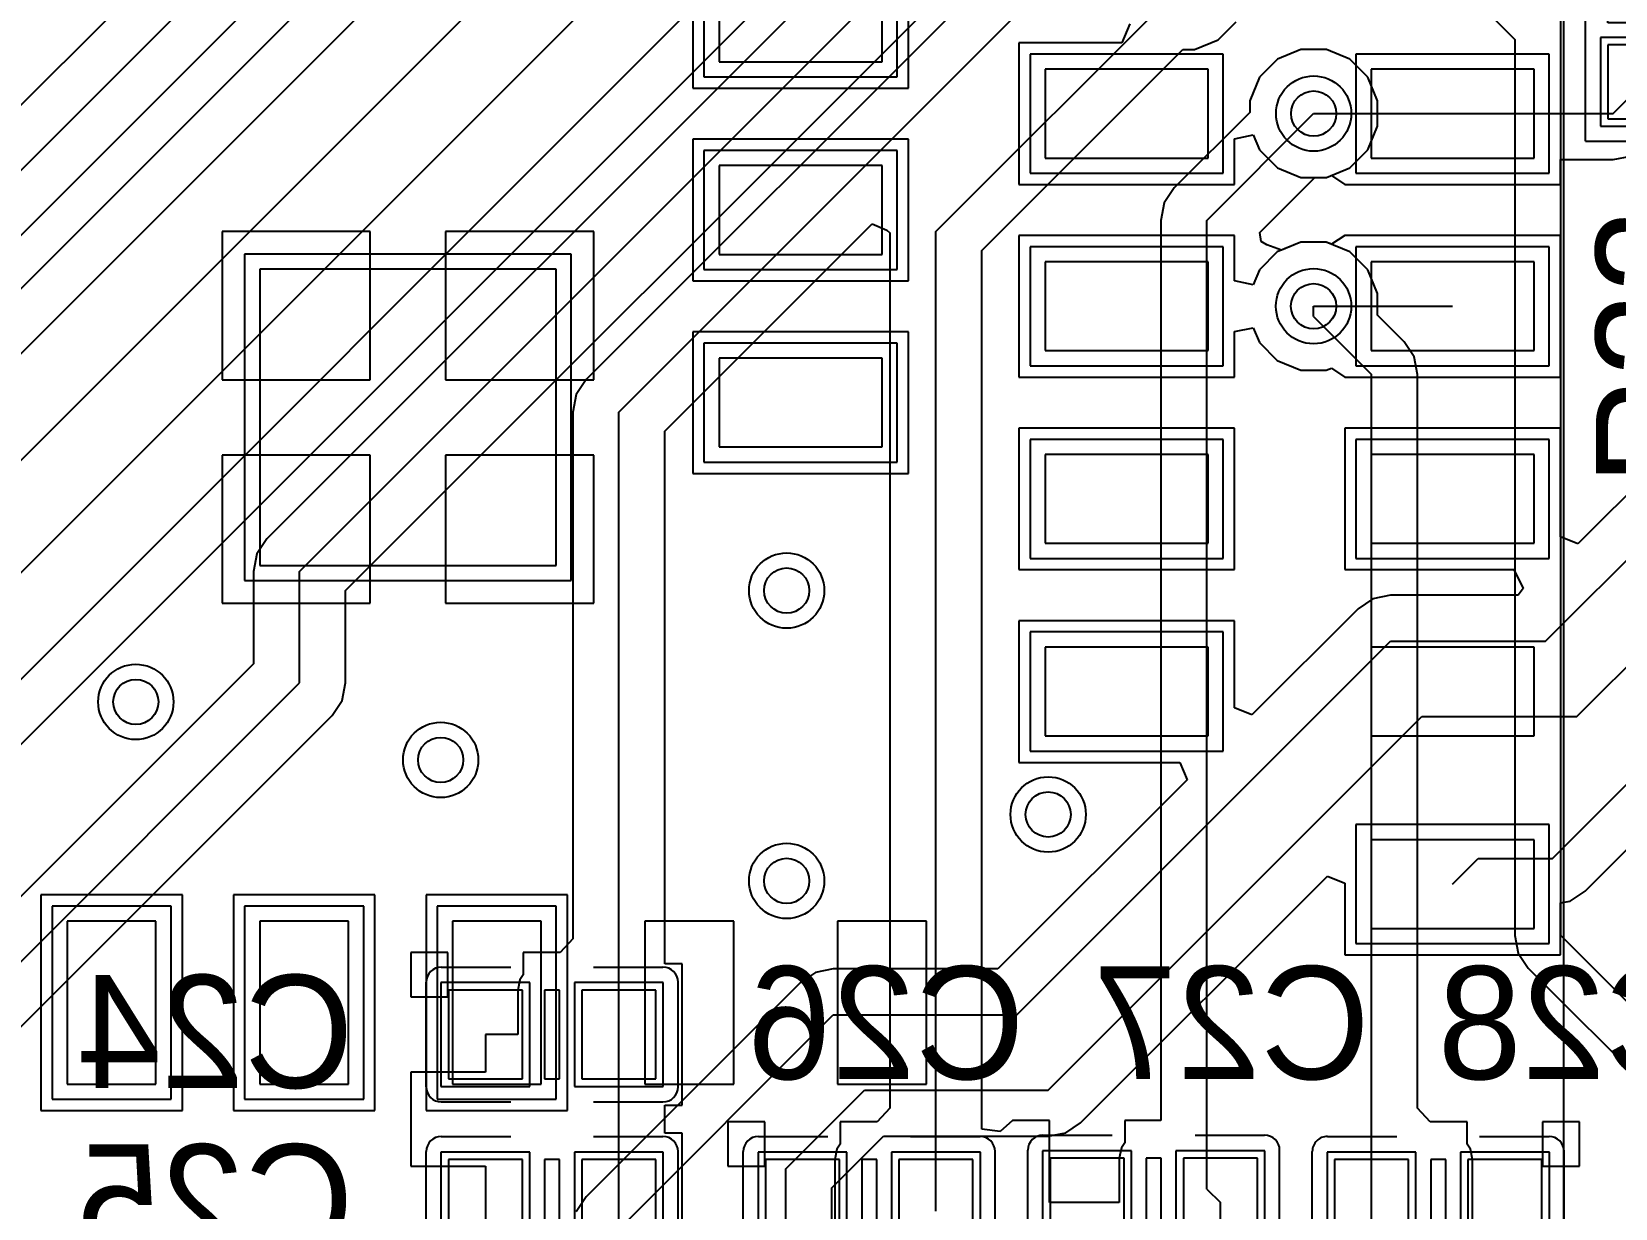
# Model space of a CAD drawing. Header units: millimetres. Extents: x 3.09 to 5.5, y 1.46 to 3.23.
# Drawn here: x 4.2094 to 4.6302, y 2.083 to 2.3956 of the extents above; entities that cross this region are included whole.
import ezdxf

# ---------------------------------------------------------------- set-up
doc = ezdxf.new("R2010")
doc.units = ezdxf.units.MM
doc.header["$MEASUREMENT"] = 0
for name, color, linetype in [('BottomLayer', 5, 'Continuous'), ('BottomOverlay', 54, 'Continuous'), ('BottomPaste', 16, 'Continuous'), ('BottomSolder', 6, 'Continuous'), ('Mechanical11', 56, 'Continuous'), ('MultiLayer', 9, 'Continuous'), ('TopLayer', 1, 'Continuous'), ('TopOverlay', 2, 'Continuous'), ('TopPaste', 8, 'Continuous'), ('TopSolder', 216, 'Continuous'), ('ViaHoleLayer', 16, 'Continuous')]:
    doc.layers.add(name, color=color, linetype=linetype)

# ---------------------------------------------------------------- blocks, each defined once
blk = doc.blocks.new('AIR722UG_A10_18')
at = {"layer": 'TopLayer'}
for p, q in [((0.54724, 0.38976), (0.54724, 0.36614)), ((0.59055, 0.36614), (0.59055, 0.38976)), ((0.54724, 0.36614), (0.59055, 0.36614)), ((0.63386, 0.36417), (0.63386, 0.34055)), ((0.67717, 0.36417), (0.63386, 0.36417)), ((0.67717, 0.34055), (0.67717, 0.36417)), ((0.72047, 0.36417), (0.72047, 0.34055)), ((0.76378, 0.36417), (0.72047, 0.36417)), ((0.76378, 0.34055), (0.76378, 0.36417)), ((0.54724, 0.33858), (0.54724, 0.31496)), ((0.59055, 0.33858), (0.54724, 0.33858)), ((0.59055, 0.31496), (0.59055, 0.33858)), ((0.63386, 0.34055), (0.67717, 0.34055)), ((0.72047, 0.34055), (0.76378, 0.34055)), ((0.54724, 0.31496), (0.59055, 0.31496)), ((0.63386, 0.31299), (0.63386, 0.28937)), ((0.67717, 0.31299), (0.63386, 0.31299)), ((0.67717, 0.28937), (0.67717, 0.31299)), ((0.72047, 0.31299), (0.72047, 0.28937)), ((0.76378, 0.31299), (0.72047, 0.31299)), ((0.76378, 0.28937), (0.76378, 0.31299)), ((0.4252, 0.31102), (0.4252, 0.23228)), ((0.50394, 0.31102), (0.4252, 0.31102)), ((0.50394, 0.23228), (0.50394, 0.31102)), ((0.54724, 0.2874), (0.54724, 0.26378)), ((0.59055, 0.2874), (0.54724, 0.2874)), ((0.59055, 0.26378), (0.59055, 0.2874)), ((0.63386, 0.28937), (0.67717, 0.28937)), ((0.72047, 0.28937), (0.76378, 0.28937)), ((0.54724, 0.26378), (0.59055, 0.26378)), ((0.63386, 0.26181), (0.63386, 0.23819)), ((0.67717, 0.26181), (0.63386, 0.26181)), ((0.67717, 0.23819), (0.67717, 0.26181)), ((0.72047, 0.26181), (0.72047, 0.23819)), ((0.76378, 0.26181), (0.72047, 0.26181)), ((0.76378, 0.23819), (0.76378, 0.26181)), ((0.63386, 0.23819), (0.67717, 0.23819)), ((0.72047, 0.23819), (0.76378, 0.23819)), ((0.4252, 0.23228), (0.50394, 0.23228)), ((0.63386, 0.21063), (0.63386, 0.18701)), ((0.67717, 0.21063), (0.63386, 0.21063)), ((0.67717, 0.18701), (0.67717, 0.21063)), ((0.63386, 0.18701), (0.67717, 0.18701)), ((0.72047, 0.15945), (0.72047, 0.13583)), ((0.76378, 0.15945), (0.72047, 0.15945)), ((0.76378, 0.13583), (0.76378, 0.15945)), ((0.39764, 0.1378), (0.37402, 0.1378)), ((0.37402, 0.1378), (0.37402, 0.09449)), ((0.39764, 0.09449), (0.39764, 0.1378)), ((0.44882, 0.1378), (0.4252, 0.1378)), ((0.4252, 0.1378), (0.4252, 0.09449)), ((0.44882, 0.09449), (0.44882, 0.1378)), ((0.5, 0.1378), (0.47638, 0.1378)), ((0.47638, 0.1378), (0.47638, 0.09449)), ((0.5, 0.09449), (0.5, 0.1378)), ((0.72047, 0.13583), (0.76378, 0.13583)), ((0.37402, 0.09449), (0.39764, 0.09449)), ((0.4252, 0.09449), (0.44882, 0.09449)), ((0.47638, 0.09449), (0.5, 0.09449))]:
    blk.add_line(p, q, dxfattribs=at)
at = {"layer": 'TopOverlay'}
for p, q in [((0.77165, 0), (0.77165, 0.85827)), ((0.72047, 0.21063), (0.72047, 0.18701)), ((0.76378, 0.21063), (0.72047, 0.21063)), ((0.76378, 0.18701), (0.76378, 0.21063)), ((0.72047, 0.18701), (0.76378, 0.18701)), ((0.55118, 0.1378), (0.52756, 0.1378)), ((0.52756, 0.1378), (0.52756, 0.09449)), ((0.55118, 0.09449), (0.55118, 0.1378)), ((0.60236, 0.1378), (0.57874, 0.1378)), ((0.57874, 0.1378), (0.57874, 0.09449)), ((0.60236, 0.09449), (0.60236, 0.1378)), ((0.52756, 0.09449), (0.55118, 0.09449)), ((0.57874, 0.09449), (0.60236, 0.09449))]:
    blk.add_line(p, q, dxfattribs=at)
at = {"layer": 'TopPaste'}
for p, q in [((0.54724, 0.38976), (0.54724, 0.36614)), ((0.59055, 0.36614), (0.59055, 0.38976)), ((0.54724, 0.36614), (0.59055, 0.36614)), ((0.63386, 0.36417), (0.63386, 0.34055)), ((0.67717, 0.36417), (0.63386, 0.36417)), ((0.67717, 0.34055), (0.67717, 0.36417)), ((0.72047, 0.36417), (0.72047, 0.34055)), ((0.76378, 0.36417), (0.72047, 0.36417)), ((0.76378, 0.34055), (0.76378, 0.36417)), ((0.54724, 0.33858), (0.54724, 0.31496)), ((0.59055, 0.33858), (0.54724, 0.33858)), ((0.59055, 0.31496), (0.59055, 0.33858)), ((0.63386, 0.34055), (0.67717, 0.34055)), ((0.72047, 0.34055), (0.76378, 0.34055)), ((0.54724, 0.31496), (0.59055, 0.31496)), ((0.63386, 0.31299), (0.63386, 0.28937)), ((0.67717, 0.31299), (0.63386, 0.31299)), ((0.67717, 0.28937), (0.67717, 0.31299)), ((0.72047, 0.31299), (0.72047, 0.28937)), ((0.76378, 0.31299), (0.72047, 0.31299)), ((0.76378, 0.28937), (0.76378, 0.31299)), ((0.4252, 0.31102), (0.4252, 0.23228)), ((0.50394, 0.31102), (0.4252, 0.31102)), ((0.50394, 0.23228), (0.50394, 0.31102)), ((0.54724, 0.2874), (0.54724, 0.26378)), ((0.59055, 0.2874), (0.54724, 0.2874)), ((0.59055, 0.26378), (0.59055, 0.2874)), ((0.63386, 0.28937), (0.67717, 0.28937)), ((0.72047, 0.28937), (0.76378, 0.28937)), ((0.54724, 0.26378), (0.59055, 0.26378)), ((0.63386, 0.26181), (0.63386, 0.23819)), ((0.67717, 0.26181), (0.63386, 0.26181)), ((0.67717, 0.23819), (0.67717, 0.26181)), ((0.72047, 0.26181), (0.72047, 0.23819)), ((0.76378, 0.26181), (0.72047, 0.26181)), ((0.76378, 0.23819), (0.76378, 0.26181)), ((0.63386, 0.23819), (0.67717, 0.23819)), ((0.72047, 0.23819), (0.76378, 0.23819)), ((0.4252, 0.23228), (0.50394, 0.23228)), ((0.63386, 0.21063), (0.63386, 0.18701)), ((0.67717, 0.21063), (0.63386, 0.21063)), ((0.67717, 0.18701), (0.67717, 0.21063)), ((0.63386, 0.18701), (0.67717, 0.18701)), ((0.72047, 0.15945), (0.72047, 0.13583)), ((0.76378, 0.15945), (0.72047, 0.15945)), ((0.76378, 0.13583), (0.76378, 0.15945)), ((0.39764, 0.1378), (0.37402, 0.1378)), ((0.37402, 0.1378), (0.37402, 0.09449)), ((0.39764, 0.09449), (0.39764, 0.1378)), ((0.44882, 0.1378), (0.4252, 0.1378)), ((0.4252, 0.1378), (0.4252, 0.09449)), ((0.44882, 0.09449), (0.44882, 0.1378)), ((0.5, 0.1378), (0.47638, 0.1378)), ((0.47638, 0.1378), (0.47638, 0.09449)), ((0.5, 0.09449), (0.5, 0.1378)), ((0.72047, 0.13583), (0.76378, 0.13583)), ((0.37402, 0.09449), (0.39764, 0.09449)), ((0.4252, 0.09449), (0.44882, 0.09449)), ((0.47638, 0.09449), (0.5, 0.09449))]:
    blk.add_line(p, q, dxfattribs=at)
at = {"layer": 'TopSolder'}
for p, q in [((0.54324, 0.39376), (0.54324, 0.36214)), ((0.59455, 0.36214), (0.59455, 0.39376)), ((0.62986, 0.36817), (0.62986, 0.33655)), ((0.68117, 0.36817), (0.62986, 0.36817)), ((0.68117, 0.33655), (0.68117, 0.36817)), ((0.71647, 0.36817), (0.71647, 0.33655)), ((0.76778, 0.36817), (0.71647, 0.36817)), ((0.76778, 0.33655), (0.76778, 0.36817)), ((0.54324, 0.36214), (0.59455, 0.36214)), ((0.54324, 0.34258), (0.54324, 0.31096)), ((0.59455, 0.34258), (0.54324, 0.34258)), ((0.59455, 0.31096), (0.59455, 0.34258)), ((0.62986, 0.33655), (0.68117, 0.33655)), ((0.71647, 0.33655), (0.76778, 0.33655)), ((0.62986, 0.31699), (0.62986, 0.28537)), ((0.68117, 0.31699), (0.62986, 0.31699)), ((0.68117, 0.28537), (0.68117, 0.31699)), ((0.71647, 0.31699), (0.71647, 0.28537)), ((0.76778, 0.31699), (0.71647, 0.31699)), ((0.76778, 0.28537), (0.76778, 0.31699)), ((0.4212, 0.31502), (0.4212, 0.22828)), ((0.50794, 0.31502), (0.4212, 0.31502)), ((0.50794, 0.22828), (0.50794, 0.31502)), ((0.54324, 0.31096), (0.59455, 0.31096)), ((0.54324, 0.2914), (0.54324, 0.25978)), ((0.59455, 0.2914), (0.54324, 0.2914)), ((0.59455, 0.25978), (0.59455, 0.2914)), ((0.62986, 0.28537), (0.68117, 0.28537)), ((0.71647, 0.28537), (0.76778, 0.28537)), ((0.62986, 0.26581), (0.62986, 0.23419)), ((0.68117, 0.26581), (0.62986, 0.26581)), ((0.68117, 0.23419), (0.68117, 0.26581)), ((0.71647, 0.26581), (0.71647, 0.23419)), ((0.76778, 0.26581), (0.71647, 0.26581)), ((0.76778, 0.23419), (0.76778, 0.26581)), ((0.54324, 0.25978), (0.59455, 0.25978)), ((0.62986, 0.23419), (0.68117, 0.23419)), ((0.71647, 0.23419), (0.76778, 0.23419)), ((0.4212, 0.22828), (0.50794, 0.22828)), ((0.62986, 0.21463), (0.62986, 0.18301)), ((0.68117, 0.21463), (0.62986, 0.21463)), ((0.68117, 0.18301), (0.68117, 0.21463)), ((0.62986, 0.18301), (0.68117, 0.18301)), ((0.71647, 0.16345), (0.71647, 0.13183)), ((0.76778, 0.16345), (0.71647, 0.16345)), ((0.76778, 0.13183), (0.76778, 0.16345)), ((0.40164, 0.1418), (0.37002, 0.1418)), ((0.37002, 0.1418), (0.37002, 0.09049)), ((0.40164, 0.09049), (0.40164, 0.1418)), ((0.45282, 0.1418), (0.4212, 0.1418)), ((0.4212, 0.1418), (0.4212, 0.09049)), ((0.45282, 0.09049), (0.45282, 0.1418)), ((0.504, 0.1418), (0.47238, 0.1418)), ((0.47238, 0.1418), (0.47238, 0.09049)), ((0.504, 0.09049), (0.504, 0.1418)), ((0.71647, 0.13183), (0.76778, 0.13183)), ((0.37002, 0.09049), (0.40164, 0.09049)), ((0.4212, 0.09049), (0.45282, 0.09049)), ((0.47238, 0.09049), (0.504, 0.09049))]:
    blk.add_line(p, q, dxfattribs=at)
blk = doc.blocks.new('R0402_24')
at = {"layer": 'Mechanical11'}
for p, q in [((-0.03346, 0.01772), (-0.03346, -0.01772)), ((-0.03346, 0.01772), (0.03346, 0.01772)), ((0.03346, 0.01772), (0.03346, -0.01772)), ((-0.03346, -0.01772), (0.03346, -0.01772))]:
    blk.add_line(p, q, dxfattribs=at)
at = {"layer": 'TopLayer'}
for p, q in [((-0.00787, 0.01181), (-0.02756, 0.01181)), ((-0.02756, 0.01181), (-0.02756, -0.01181)), ((-0.00787, -0.01181), (-0.00787, 0.01181)), ((-0.002, -0.01181), (-0.002, 0.01181)), ((-0.002, 0.01181), (0.002, 0.01181)), ((0.002, 0.01181), (0.002, -0.01181)), ((0.02756, 0.01181), (0.00787, 0.01181)), ((0.00787, 0.01181), (0.00787, -0.01181)), ((0.02756, -0.01181), (0.02756, 0.01181)), ((-0.02756, -0.01181), (-0.00787, -0.01181)), ((0.002, -0.01181), (-0.002, -0.01181)), ((0.00787, -0.01181), (0.02756, -0.01181))]:
    blk.add_line(p, q, dxfattribs=at)
at = {"layer": 'TopOverlay'}
for p, q in [((-0.03346, 0.01772), (-0.03346, -0.01772)), ((-0.03346, 0.01772), (0.03346, 0.01772)), ((0.03346, 0.01772), (0.03346, -0.01772)), ((-0.03346, -0.01772), (0.03346, -0.01772))]:
    blk.add_line(p, q, dxfattribs=at)
at = {"layer": 'TopPaste'}
for p, q in [((-0.00787, 0.01181), (-0.02756, 0.01181)), ((-0.02756, 0.01181), (-0.02756, -0.01181)), ((-0.00787, -0.01181), (-0.00787, 0.01181)), ((0.02756, 0.01181), (0.00787, 0.01181)), ((0.00787, 0.01181), (0.00787, -0.01181)), ((0.02756, -0.01181), (0.02756, 0.01181)), ((-0.02756, -0.01181), (-0.00787, -0.01181)), ((0.00787, -0.01181), (0.02756, -0.01181))]:
    blk.add_line(p, q, dxfattribs=at)
at = {"layer": 'TopSolder'}
for p, q in [((-0.00591, 0.01378), (-0.02953, 0.01378)), ((-0.02953, 0.01378), (-0.02953, -0.01378)), ((-0.00591, -0.01378), (-0.00591, 0.01378)), ((0.02953, 0.01378), (0.00591, 0.01378)), ((0.00591, 0.01378), (0.00591, -0.01378)), ((0.02953, -0.01378), (0.02953, 0.01378)), ((-0.02953, -0.01378), (-0.00591, -0.01378)), ((0.00591, -0.01378), (0.02953, -0.01378))]:
    blk.add_line(p, q, dxfattribs=at)
blk = doc.blocks.new('C0402_B_65')
at = {"layer": 'BottomLayer'}
for p, q in [((-0.00787, 0.01181), (-0.02756, 0.01181)), ((-0.02756, 0.01181), (-0.02756, -0.01181)), ((-0.00787, -0.01181), (-0.00787, 0.01181)), ((-0.002, 0.01181), (-0.002, -0.01181)), ((0.002, 0.01181), (-0.002, 0.01181)), ((0.002, -0.01181), (0.002, 0.01181)), ((0.02756, 0.01181), (0.00787, 0.01181)), ((0.00787, 0.01181), (0.00787, -0.01181)), ((0.02756, -0.01181), (0.02756, 0.01181)), ((-0.02756, -0.01181), (-0.00787, -0.01181)), ((-0.002, -0.01181), (0.002, -0.01181)), ((0.00787, -0.01181), (0.02756, -0.01181))]:
    blk.add_line(p, q, dxfattribs=at)
at = {"layer": 'BottomOverlay'}
for p, q in [((-0.011, 0.01791), (-0.02946, 0.01791)), ((0.02946, 0.01791), (0.011, 0.01791)), ((-0.03346, 0.01391), (-0.03346, -0.01391)), ((0.03346, 0.01391), (0.03346, -0.01391)), ((-0.011, -0.01791), (-0.02946, -0.01791)), ((0.02946, -0.01791), (0.011, -0.01791))]:
    blk.add_line(p, q, dxfattribs=at)
for centre, start, end in [((-0.02946, 0.01391), 90, 180), ((0.02946, 0.01391), 0, 90), ((-0.02946, -0.01391), 180, 270), ((0.02946, -0.01391), 270, 0)]:
    blk.add_arc(centre, 0.004, start, end, dxfattribs=at)
at = {"layer": 'BottomPaste'}
for p, q in [((-0.00787, 0.01181), (-0.02756, 0.01181)), ((-0.02756, 0.01181), (-0.02756, -0.01181)), ((-0.00787, -0.01181), (-0.00787, 0.01181)), ((0.02756, 0.01181), (0.00787, 0.01181)), ((0.00787, 0.01181), (0.00787, -0.01181)), ((0.02756, -0.01181), (0.02756, 0.01181)), ((-0.02756, -0.01181), (-0.00787, -0.01181)), ((0.00787, -0.01181), (0.02756, -0.01181))]:
    blk.add_line(p, q, dxfattribs=at)
at = {"layer": 'BottomSolder'}
for p, q in [((-0.00591, 0.01378), (-0.02953, 0.01378)), ((-0.02953, 0.01378), (-0.02953, -0.01378)), ((-0.00591, -0.01378), (-0.00591, 0.01378)), ((0.02953, 0.01378), (0.00591, 0.01378)), ((0.00591, 0.01378), (0.00591, -0.01378)), ((0.02953, -0.01378), (0.02953, 0.01378)), ((-0.02953, -0.01378), (-0.00591, -0.01378)), ((0.00591, -0.01378), (0.02953, -0.01378))]:
    blk.add_line(p, q, dxfattribs=at)
blk = doc.blocks.new('C0402_B_66')
at = {"layer": 'BottomLayer'}
for p, q in [((-0.00787, 0.01181), (-0.02756, 0.01181)), ((-0.02756, 0.01181), (-0.02756, -0.01181)), ((-0.00787, -0.01181), (-0.00787, 0.01181)), ((-0.002, 0.01181), (-0.002, -0.01181)), ((0.002, 0.01181), (-0.002, 0.01181)), ((0.002, -0.01181), (0.002, 0.01181)), ((0.02756, 0.01181), (0.00787, 0.01181)), ((0.00787, 0.01181), (0.00787, -0.01181)), ((0.02756, -0.01181), (0.02756, 0.01181)), ((-0.02756, -0.01181), (-0.00787, -0.01181)), ((-0.002, -0.01181), (0.002, -0.01181)), ((0.00787, -0.01181), (0.02756, -0.01181))]:
    blk.add_line(p, q, dxfattribs=at)
at = {"layer": 'BottomOverlay'}
for p, q in [((-0.02946, 0.01791), (-0.011, 0.01791)), ((0.011, 0.01791), (0.02946, 0.01791)), ((-0.03346, -0.01391), (-0.03346, 0.01391)), ((0.03346, -0.01391), (0.03346, 0.01391)), ((-0.02946, -0.01791), (-0.011, -0.01791)), ((0.011, -0.01791), (0.02946, -0.01791))]:
    blk.add_line(p, q, dxfattribs=at)
for centre, start, end in [((-0.02946, 0.01391), 90, 180), ((0.02946, 0.01391), 0, 90), ((-0.02946, -0.01391), 180, 270), ((0.02946, -0.01391), 270, 0)]:
    blk.add_arc(centre, 0.004, start, end, dxfattribs=at)
at = {"layer": 'BottomPaste'}
for p, q in [((-0.00787, 0.01181), (-0.02756, 0.01181)), ((-0.02756, 0.01181), (-0.02756, -0.01181)), ((-0.00787, -0.01181), (-0.00787, 0.01181)), ((0.02756, 0.01181), (0.00787, 0.01181)), ((0.00787, 0.01181), (0.00787, -0.01181)), ((0.02756, -0.01181), (0.02756, 0.01181)), ((-0.02756, -0.01181), (-0.00787, -0.01181)), ((0.00787, -0.01181), (0.02756, -0.01181))]:
    blk.add_line(p, q, dxfattribs=at)
at = {"layer": 'BottomSolder'}
for p, q in [((-0.00591, 0.01378), (-0.02953, 0.01378)), ((-0.02953, 0.01378), (-0.02953, -0.01378)), ((-0.00591, -0.01378), (-0.00591, 0.01378)), ((0.02953, 0.01378), (0.00591, 0.01378)), ((0.00591, 0.01378), (0.00591, -0.01378)), ((0.02953, -0.01378), (0.02953, 0.01378)), ((-0.02953, -0.01378), (-0.00591, -0.01378)), ((0.00591, -0.01378), (0.02953, -0.01378))]:
    blk.add_line(p, q, dxfattribs=at)
blk = doc.blocks.new('C0402_B_67')
at = {"layer": 'BottomLayer'}
for p, q in [((-0.00787, 0.01181), (-0.02756, 0.01181)), ((-0.02756, 0.01181), (-0.02756, -0.01181)), ((-0.00787, -0.01181), (-0.00787, 0.01181)), ((-0.002, 0.01181), (-0.002, -0.01181)), ((0.002, 0.01181), (-0.002, 0.01181)), ((0.002, -0.01181), (0.002, 0.01181)), ((0.02756, 0.01181), (0.00787, 0.01181)), ((0.00787, 0.01181), (0.00787, -0.01181)), ((0.02756, -0.01181), (0.02756, 0.01181)), ((-0.02756, -0.01181), (-0.00787, -0.01181)), ((-0.002, -0.01181), (0.002, -0.01181)), ((0.00787, -0.01181), (0.02756, -0.01181))]:
    blk.add_line(p, q, dxfattribs=at)
at = {"layer": 'BottomOverlay'}
for p, q in [((-0.02946, 0.01791), (-0.011, 0.01791)), ((0.011, 0.01791), (0.02946, 0.01791)), ((-0.03346, -0.01391), (-0.03346, 0.01391)), ((0.03346, -0.01391), (0.03346, 0.01391)), ((-0.02946, -0.01791), (-0.011, -0.01791)), ((0.011, -0.01791), (0.02946, -0.01791))]:
    blk.add_line(p, q, dxfattribs=at)
for centre, start, end in [((-0.02946, 0.01391), 90, 180), ((0.02946, 0.01391), 0, 90), ((-0.02946, -0.01391), 180, 270), ((0.02946, -0.01391), 270, 0)]:
    blk.add_arc(centre, 0.004, start, end, dxfattribs=at)
at = {"layer": 'BottomPaste'}
for p, q in [((-0.00787, 0.01181), (-0.02756, 0.01181)), ((-0.02756, 0.01181), (-0.02756, -0.01181)), ((-0.00787, -0.01181), (-0.00787, 0.01181)), ((0.02756, 0.01181), (0.00787, 0.01181)), ((0.00787, 0.01181), (0.00787, -0.01181)), ((0.02756, -0.01181), (0.02756, 0.01181)), ((-0.02756, -0.01181), (-0.00787, -0.01181)), ((0.00787, -0.01181), (0.02756, -0.01181))]:
    blk.add_line(p, q, dxfattribs=at)
at = {"layer": 'BottomSolder'}
for p, q in [((-0.00591, 0.01378), (-0.02953, 0.01378)), ((-0.02953, 0.01378), (-0.02953, -0.01378)), ((-0.00591, -0.01378), (-0.00591, 0.01378)), ((0.02953, 0.01378), (0.00591, 0.01378)), ((0.00591, 0.01378), (0.00591, -0.01378)), ((0.02953, -0.01378), (0.02953, 0.01378)), ((-0.02953, -0.01378), (-0.00591, -0.01378)), ((0.00591, -0.01378), (0.02953, -0.01378))]:
    blk.add_line(p, q, dxfattribs=at)
blk = doc.blocks.new('C0402_B_68')
at = {"layer": 'BottomLayer'}
for p, q in [((-0.00787, 0.01181), (-0.02756, 0.01181)), ((-0.02756, 0.01181), (-0.02756, -0.01181)), ((-0.00787, -0.01181), (-0.00787, 0.01181)), ((-0.002, 0.01181), (-0.002, -0.01181)), ((0.002, 0.01181), (-0.002, 0.01181)), ((0.002, -0.01181), (0.002, 0.01181)), ((0.02756, 0.01181), (0.00787, 0.01181)), ((0.00787, 0.01181), (0.00787, -0.01181)), ((0.02756, -0.01181), (0.02756, 0.01181)), ((-0.02756, -0.01181), (-0.00787, -0.01181)), ((-0.002, -0.01181), (0.002, -0.01181)), ((0.00787, -0.01181), (0.02756, -0.01181))]:
    blk.add_line(p, q, dxfattribs=at)
at = {"layer": 'BottomOverlay'}
for p, q in [((-0.02946, 0.01791), (-0.011, 0.01791)), ((0.011, 0.01791), (0.02946, 0.01791)), ((-0.03346, -0.01391), (-0.03346, 0.01391)), ((0.03346, -0.01391), (0.03346, 0.01391)), ((-0.02946, -0.01791), (-0.011, -0.01791)), ((0.011, -0.01791), (0.02946, -0.01791))]:
    blk.add_line(p, q, dxfattribs=at)
for centre, start, end in [((-0.02946, 0.01391), 90, 180), ((0.02946, 0.01391), 0, 90), ((-0.02946, -0.01391), 180, 270), ((0.02946, -0.01391), 270, 0)]:
    blk.add_arc(centre, 0.004, start, end, dxfattribs=at)
at = {"layer": 'BottomPaste'}
for p, q in [((-0.00787, 0.01181), (-0.02756, 0.01181)), ((-0.02756, 0.01181), (-0.02756, -0.01181)), ((-0.00787, -0.01181), (-0.00787, 0.01181)), ((0.02756, 0.01181), (0.00787, 0.01181)), ((0.00787, 0.01181), (0.00787, -0.01181)), ((0.02756, -0.01181), (0.02756, 0.01181)), ((-0.02756, -0.01181), (-0.00787, -0.01181)), ((0.00787, -0.01181), (0.02756, -0.01181))]:
    blk.add_line(p, q, dxfattribs=at)
at = {"layer": 'BottomSolder'}
for p, q in [((-0.00591, 0.01378), (-0.02953, 0.01378)), ((-0.02953, 0.01378), (-0.02953, -0.01378)), ((-0.00591, -0.01378), (-0.00591, 0.01378)), ((0.02953, 0.01378), (0.00591, 0.01378)), ((0.00591, 0.01378), (0.00591, -0.01378)), ((0.02953, -0.01378), (0.02953, 0.01378)), ((-0.02953, -0.01378), (-0.00591, -0.01378)), ((0.00591, -0.01378), (0.02953, -0.01378))]:
    blk.add_line(p, q, dxfattribs=at)
blk = doc.blocks.new('C0402_B_69')
at = {"layer": 'BottomLayer'}
for p, q in [((-0.00787, 0.01181), (-0.02756, 0.01181)), ((-0.02756, 0.01181), (-0.02756, -0.01181)), ((-0.00787, -0.01181), (-0.00787, 0.01181)), ((-0.002, 0.01181), (-0.002, -0.01181)), ((0.002, 0.01181), (-0.002, 0.01181)), ((0.002, -0.01181), (0.002, 0.01181)), ((0.02756, 0.01181), (0.00787, 0.01181)), ((0.00787, 0.01181), (0.00787, -0.01181)), ((0.02756, -0.01181), (0.02756, 0.01181)), ((-0.02756, -0.01181), (-0.00787, -0.01181)), ((-0.002, -0.01181), (0.002, -0.01181)), ((0.00787, -0.01181), (0.02756, -0.01181))]:
    blk.add_line(p, q, dxfattribs=at)
at = {"layer": 'BottomOverlay'}
for p, q in [((-0.02946, 0.01791), (-0.011, 0.01791)), ((0.011, 0.01791), (0.02946, 0.01791)), ((-0.03346, -0.01391), (-0.03346, 0.01391)), ((0.03346, -0.01391), (0.03346, 0.01391)), ((-0.02946, -0.01791), (-0.011, -0.01791)), ((0.011, -0.01791), (0.02946, -0.01791))]:
    blk.add_line(p, q, dxfattribs=at)
for centre, start, end in [((-0.02946, 0.01391), 90, 180), ((0.02946, 0.01391), 0, 90), ((-0.02946, -0.01391), 180, 270), ((0.02946, -0.01391), 270, 0)]:
    blk.add_arc(centre, 0.004, start, end, dxfattribs=at)
at = {"layer": 'BottomPaste'}
for p, q in [((-0.00787, 0.01181), (-0.02756, 0.01181)), ((-0.02756, 0.01181), (-0.02756, -0.01181)), ((-0.00787, -0.01181), (-0.00787, 0.01181)), ((0.02756, 0.01181), (0.00787, 0.01181)), ((0.00787, 0.01181), (0.00787, -0.01181)), ((0.02756, -0.01181), (0.02756, 0.01181)), ((-0.02756, -0.01181), (-0.00787, -0.01181)), ((0.00787, -0.01181), (0.02756, -0.01181))]:
    blk.add_line(p, q, dxfattribs=at)
at = {"layer": 'BottomSolder'}
for p, q in [((-0.00591, 0.01378), (-0.02953, 0.01378)), ((-0.02953, 0.01378), (-0.02953, -0.01378)), ((-0.00591, -0.01378), (-0.00591, 0.01378)), ((0.02953, 0.01378), (0.00591, 0.01378)), ((0.00591, 0.01378), (0.00591, -0.01378)), ((0.02953, -0.01378), (0.02953, 0.01378)), ((-0.02953, -0.01378), (-0.00591, -0.01378)), ((0.00591, -0.01378), (0.02953, -0.01378))]:
    blk.add_line(p, q, dxfattribs=at)

msp = doc.modelspace()

# ---------------------------------------------------------------- linework, layer by layer
at = {"layer": 'BottomLayer'}
for p, q in [((4.58328, 2.75287), (4.12162, 2.29121)), ((4.11271, 2.265), (4.59194, 2.74422)), ((4.13597, 2.18132), (4.50754, 2.55289)), ((4.19, 2.20706), (4.51467, 2.53173)), ((4.13956, 2.21478), (4.45, 2.52522)), ((4.20224, 2.20199), (4.51974, 2.5195)), ((4.12136, 2.25635), (4.34877, 2.48376)), ((4.35623, 2.47704), (4.12621, 2.24702)), ((4.13128, 2.23478), (4.36923, 2.47273)), ((4.48262, 2.47156), (4.27192, 2.26085)), ((4.28057, 2.2522), (4.49127, 2.46291)), ((4.2928, 2.24713), (4.49513, 2.44946)), ((4.49657, 2.44302), (4.35675, 2.3032)), ((4.3654, 2.29455), (4.50522, 2.43437)), ((4.572, 2.42501), (4.60345, 2.39356)), ((4.44965, 2.34253), (4.515, 2.40787)), ((4.61568, 2.15547), (4.61568, 2.39863)), ((4.52463, 2.39346), (4.52941, 2.39824)), ((4.46189, 2.33746), (4.5153, 2.39087)), ((4.5153, 2.39087), (4.51838, 2.39087)), ((4.51838, 2.39087), (4.52463, 2.39346)), ((4.54664, 2.39086), (4.54039, 2.38827)), ((4.5534, 2.39086), (4.54664, 2.39086)), ((4.55965, 2.38827), (4.5534, 2.39086)), ((4.60345, 2.39356), (4.60345, 2.15547)), ((4.54039, 2.38827), (4.53561, 2.38349)), ((4.56443, 2.38349), (4.55965, 2.38827)), ((4.53561, 2.38349), (4.53302, 2.37724)), ((4.56702, 2.37724), (4.56443, 2.38349)), ((4.53302, 2.37416), (4.513, 2.35414)), ((4.52165, 2.34549), (4.55002, 2.37386)), ((4.53302, 2.37724), (4.53302, 2.37416)), ((4.56702, 2.37048), (4.56702, 2.37724)), ((4.56443, 2.36423), (4.56702, 2.37048)), ((4.55965, 2.35945), (4.56443, 2.36423)), ((4.53576, 2.34229), (4.55032, 2.35686)), ((4.55032, 2.35686), (4.5534, 2.35686)), ((4.5534, 2.35686), (4.55965, 2.35945)), ((4.513, 2.35414), (4.51034, 2.35017)), ((4.51034, 2.35017), (4.50941, 2.34549)), ((4.37763, 2.28948), (4.43273, 2.34458)), ((4.43273, 2.34458), (4.43666, 2.34286)), ((4.50941, 2.34549), (4.50941, 2.10634)), ((4.52165, 2.08812), (4.52165, 2.34549)), ((4.43666, 2.34286), (4.43742, 2.34219)), ((4.43742, 2.34219), (4.43742, 2.10962)), ((4.44965, 2.08419), (4.44965, 2.34253)), ((4.53611, 2.3399), (4.53576, 2.34229)), ((4.53755, 2.33895), (4.53611, 2.3399)), ((4.54662, 2.33968), (4.54151, 2.33756)), ((4.55338, 2.33968), (4.54662, 2.33968)), ((4.55963, 2.33709), (4.55338, 2.33968)), ((4.46189, 2.104), (4.46189, 2.33746)), ((4.54151, 2.33756), (4.53755, 2.33895)), ((4.56441, 2.33231), (4.55963, 2.33709)), ((4.567, 2.32606), (4.56441, 2.33231)), ((4.55, 2.31997), (4.55, 2.32268)), ((4.567, 2.32027), (4.567, 2.32606)), ((4.55, 2.31997), (4.5654, 2.30457)), ((4.57405, 2.31322), (4.567, 2.32027)), ((4.5767, 2.30925), (4.57405, 2.31322)), ((4.57763, 2.30457), (4.5767, 2.30925)), ((4.35675, 2.3032), (4.3541, 2.29923)), ((4.5654, 2.08419), (4.5654, 2.30457)), ((4.57763, 2.10962), (4.57763, 2.30457)), ((4.3541, 2.29923), (4.35316, 2.29455)), ((4.35316, 2.29455), (4.35316, 2.15462)), ((4.3654, 2.12919), (4.3654, 2.29455)), ((4.37763, 2.148), (4.37763, 2.28948)), ((4.27192, 2.26085), (4.26926, 2.25688)), ((4.26926, 2.25688), (4.26833, 2.2522)), ((4.26833, 2.2522), (4.26833, 2.22769)), ((4.28057, 2.22262), (4.28057, 2.2522)), ((4.2928, 2.22262), (4.2928, 2.24713)), ((4.26833, 2.22769), (4.14621, 2.10557)), ((4.15128, 2.09334), (4.28057, 2.22262)), ((4.29187, 2.21794), (4.2928, 2.22262)), ((4.28922, 2.21397), (4.29187, 2.21794)), ((4.15993, 2.08469), (4.28922, 2.21397)), ((4.35316, 2.15462), (4.34981, 2.15101)), ((4.60345, 2.15547), (4.60438, 2.15078)), ((4.61568, 2.15547), (4.67174, 2.09941)), ((4.31997, 2.15101), (4.31012, 2.15101)), ((4.31012, 2.15101), (4.31012, 2.13919)), ((4.31997, 2.13919), (4.31997, 2.15101)), ((4.34981, 2.15101), (4.33997, 2.15101)), ((4.33997, 2.15101), (4.33997, 2.14505)), ((4.60438, 2.15078), (4.60703, 2.14681)), ((4.38224, 2.148), (4.37763, 2.148)), ((4.38224, 2.11038), (4.38224, 2.148)), ((4.60703, 2.14681), (4.66309, 2.09076)), ((4.33909, 2.14374), (4.33854, 2.141)), ((4.33997, 2.14505), (4.33909, 2.14374)), ((4.31012, 2.13919), (4.31997, 2.13919)), ((4.33854, 2.141), (4.33854, 2.12919)), ((4.33854, 2.12919), (4.32997, 2.12919)), ((4.32997, 2.12919), (4.32997, 2.11919)), ((4.3654, 2.08419), (4.3654, 2.12919)), ((4.32997, 2.11919), (4.31012, 2.11919)), ((4.31012, 2.11919), (4.31012, 2.10738)), ((4.37763, 2.10301), (4.37763, 2.11038)), ((4.37763, 2.11038), (4.38224, 2.11038)), ((4.43742, 2.10962), (4.43406, 2.10601)), ((4.58099, 2.10601), (4.57763, 2.10962)), ((4.31012, 2.10738), (4.31012, 2.10738)), ((4.31012, 2.10738), (4.31012, 2.106)), ((4.31012, 2.106), (4.31012, 2.106)), ((4.31012, 2.106), (4.31012, 2.09419)), ((4.40422, 2.10601), (4.39438, 2.10601)), ((4.39438, 2.10601), (4.39438, 2.09419)), ((4.40422, 2.09419), (4.40422, 2.10601)), ((4.43406, 2.10601), (4.42422, 2.10601)), ((4.42422, 2.10601), (4.42422, 2.10005)), ((4.46677, 2.1034), (4.46189, 2.104)), ((4.46997, 2.10634), (4.46677, 2.1034)), ((4.47981, 2.10634), (4.46997, 2.10634)), ((4.46997, 2.10634), (4.46997, 2.10634)), ((4.47981, 2.08453), (4.47981, 2.10634)), ((4.50941, 2.10634), (4.49981, 2.10634)), ((4.49981, 2.10634), (4.49981, 2.10039)), ((4.59083, 2.10601), (4.58099, 2.10601)), ((4.59083, 2.10005), (4.59083, 2.10601)), ((4.62068, 2.10601), (4.61083, 2.10601)), ((4.61083, 2.10601), (4.61083, 2.09419)), ((4.62068, 2.09419), (4.62068, 2.10601)), ((4.38224, 2.10301), (4.37763, 2.10301)), ((4.38224, 2.06538), (4.38224, 2.10301)), ((4.42422, 2.10005), (4.42334, 2.09874)), ((4.49981, 2.10039), (4.49893, 2.09907)), ((4.59171, 2.09874), (4.59083, 2.10005)), ((4.42334, 2.09874), (4.4228, 2.096)), ((4.4228, 2.096), (4.4228, 2.08419)), ((4.49893, 2.09907), (4.49839, 2.09634)), ((4.49839, 2.09634), (4.49839, 2.08453)), ((4.59226, 2.096), (4.59171, 2.09874)), ((4.59226, 2.08419), (4.59226, 2.096)), ((4.31012, 2.09419), (4.32997, 2.09419)), ((4.32997, 2.09419), (4.32997, 2.07419)), ((4.39438, 2.09419), (4.40422, 2.09419)), ((4.61083, 2.09419), (4.62068, 2.09419)), ((4.52165, 2.08812), (4.52524, 2.08453)), ((4.3654, 2.02455), (4.3654, 2.08419)), ((4.4228, 2.08419), (4.4228, 2.07238)), ((4.44965, 2.08223), (4.44965, 2.08419)), ((4.49839, 2.08453), (4.47981, 2.08453)), ((4.52524, 2.03439), (4.52524, 2.08453)), ((4.5654, 2.02455), (4.5654, 2.08419)), ((4.59226, 2.07238), (4.59226, 2.08419))]:
    msp.add_line(p, q, dxfattribs=at)
for centre in [(4.55002, 2.37386), (4.55, 2.32268), (4.41, 2.24713), (4.23708, 2.21755), (4.31808, 2.20214), (4.47948, 2.18765), (4.41, 2.17)]:
    msp.add_circle(centre, 0.01, dxfattribs=at)
at = {"layer": 'MultiLayer'}
for centre in [(4.55002, 2.37386), (4.55, 2.32268), (4.41, 2.24713), (4.23708, 2.21755), (4.31808, 2.20214), (4.47948, 2.18765), (4.41, 2.17)]:
    msp.add_circle(centre, 0.01, dxfattribs=at)
at = {"layer": 'TopLayer'}
for p, q in [((4.38505, 2.41826), (4.38505, 2.38064)), ((4.44235, 2.38064), (4.44235, 2.41826)), ((4.50116, 2.39767), (4.49909, 2.39267)), ((4.49909, 2.39267), (4.47166, 2.39267)), ((4.47166, 2.39267), (4.47166, 2.35505)), ((4.62961, 2.37386), (4.63803, 2.38228)), ((4.38505, 2.38064), (4.44235, 2.38064)), ((4.55002, 2.37386), (4.58693, 2.37386)), ((4.58693, 2.37386), (4.62961, 2.37386)), ((4.44235, 2.36708), (4.38505, 2.36708)), ((4.38505, 2.36708), (4.38505, 2.32946)), ((4.44235, 2.32946), (4.44235, 2.36708)), ((4.52897, 2.36719), (4.53397, 2.36819)), ((4.52897, 2.35505), (4.52897, 2.36719)), ((4.53397, 2.36819), (4.53561, 2.36423)), ((4.53561, 2.36423), (4.54039, 2.35945)), ((4.61558, 2.35505), (4.61558, 2.36162)), ((4.61558, 2.36162), (4.62961, 2.36162)), ((4.7245, 2.36382), (4.6202, 2.25952)), ((4.62961, 2.36162), (4.63429, 2.36255)), ((4.54039, 2.35945), (4.54664, 2.35686)), ((4.54664, 2.35686), (4.5534, 2.35686)), ((4.5534, 2.35686), (4.55474, 2.35741)), ((4.55474, 2.35741), (4.55828, 2.35505)), ((4.47166, 2.35505), (4.52897, 2.35505)), ((4.55828, 2.35505), (4.55828, 2.35505)), ((4.55828, 2.35505), (4.61558, 2.35505)), ((4.61165, 2.23367), (4.73315, 2.35517)), ((4.29937, 2.34252), (4.26, 2.34252)), ((4.26, 2.34252), (4.26, 2.30315)), ((4.29937, 2.30315), (4.29937, 2.34252)), ((4.35874, 2.34252), (4.31937, 2.34252)), ((4.31937, 2.34252), (4.31937, 2.30315)), ((4.35874, 2.30315), (4.35874, 2.34252)), ((4.52897, 2.34149), (4.47166, 2.34149)), ((4.47166, 2.34149), (4.47166, 2.30387)), ((4.52897, 2.32939), (4.52897, 2.34149)), ((4.54662, 2.33968), (4.54037, 2.33709)), ((4.55338, 2.33968), (4.54662, 2.33968)), ((4.55473, 2.33912), (4.55338, 2.33968)), ((4.55828, 2.34149), (4.55473, 2.33912)), ((4.55828, 2.34149), (4.55828, 2.34149)), ((4.61558, 2.34149), (4.55828, 2.34149)), ((4.61558, 2.30387), (4.61558, 2.34149)), ((4.54037, 2.33709), (4.53559, 2.33231)), ((4.53559, 2.33231), (4.53397, 2.3284)), ((4.38505, 2.32946), (4.44235, 2.32946)), ((4.53397, 2.3284), (4.52897, 2.32939)), ((4.55, 2.32268), (4.58693, 2.32268)), ((4.44235, 2.3159), (4.38505, 2.3159)), ((4.38505, 2.3159), (4.38505, 2.27828)), ((4.44235, 2.27828), (4.44235, 2.3159)), ((4.52897, 2.31596), (4.53397, 2.31696)), ((4.52897, 2.30387), (4.52897, 2.31596)), ((4.53397, 2.31696), (4.53559, 2.31305)), ((4.53559, 2.31305), (4.54037, 2.30827)), ((4.54037, 2.30827), (4.54662, 2.30568)), ((4.55338, 2.30568), (4.55473, 2.30624)), ((4.55473, 2.30624), (4.55828, 2.30387)), ((4.26, 2.30315), (4.29937, 2.30315)), ((4.31937, 2.30315), (4.35874, 2.30315)), ((4.47166, 2.30387), (4.52897, 2.30387)), ((4.54662, 2.30568), (4.55338, 2.30568)), ((4.55828, 2.30387), (4.55828, 2.30387)), ((4.55828, 2.30387), (4.61558, 2.30387)), ((4.52897, 2.29031), (4.47166, 2.29031)), ((4.47166, 2.29031), (4.47166, 2.25269)), ((4.52897, 2.25269), (4.52897, 2.29031)), ((4.61558, 2.29031), (4.55828, 2.29031)), ((4.55828, 2.29031), (4.55828, 2.25269)), ((4.61558, 2.26143), (4.61558, 2.29031)), ((4.29937, 2.28315), (4.26, 2.28315)), ((4.26, 2.28315), (4.26, 2.24378)), ((4.29937, 2.24378), (4.29937, 2.28315)), ((4.35874, 2.28315), (4.31937, 2.28315)), ((4.31937, 2.28315), (4.31937, 2.24378)), ((4.35874, 2.24378), (4.35874, 2.28315)), ((4.38505, 2.27828), (4.44235, 2.27828)), ((4.61994, 2.21367), (4.67901, 2.27274)), ((4.6202, 2.25952), (4.61558, 2.26143)), ((4.47166, 2.25269), (4.52897, 2.25269)), ((4.55828, 2.25269), (4.60323, 2.25269)), ((4.60323, 2.25269), (4.60572, 2.24769)), ((4.60572, 2.24769), (4.60438, 2.2459)), ((4.26, 2.24378), (4.29937, 2.24378)), ((4.31937, 2.24378), (4.35874, 2.24378)), ((4.56578, 2.24497), (4.56181, 2.24232)), ((4.57046, 2.2459), (4.56578, 2.24497)), ((4.60438, 2.2459), (4.57046, 2.2459)), ((4.61347, 2.17594), (4.68159, 2.24407)), ((4.52897, 2.23913), (4.47166, 2.23913)), ((4.47166, 2.23913), (4.47166, 2.2015)), ((4.52897, 2.21601), (4.52897, 2.23913)), ((4.56181, 2.24232), (4.53359, 2.2141)), ((4.47118, 2.13438), (4.57046, 2.23367)), ((4.57046, 2.23367), (4.61165, 2.23367)), ((4.62212, 2.16729), (4.68666, 2.23183)), ((4.47946, 2.11438), (4.57874, 2.21367)), ((4.53359, 2.2141), (4.52897, 2.21601)), ((4.57874, 2.21367), (4.61994, 2.21367)), ((4.47166, 2.2015), (4.51446, 2.2015)), ((4.51446, 2.2015), (4.51637, 2.19688)), ((4.51637, 2.19688), (4.46611, 2.14662)), ((4.58693, 2.16913), (4.59374, 2.17594)), ((4.59374, 2.17594), (4.61347, 2.17594)), ((4.48811, 2.10573), (4.55366, 2.17128)), ((4.55366, 2.17128), (4.55828, 2.16936)), ((4.55828, 2.16936), (4.55828, 2.15032)), ((4.61815, 2.16464), (4.62212, 2.16729)), ((4.24944, 2.16629), (4.21182, 2.16629)), ((4.21182, 2.16629), (4.21182, 2.10898)), ((4.24944, 2.10898), (4.24944, 2.16629)), ((4.30062, 2.16629), (4.263, 2.16629)), ((4.263, 2.16629), (4.263, 2.10898)), ((4.30062, 2.10898), (4.30062, 2.16629)), ((4.3518, 2.16629), (4.31418, 2.16629)), ((4.31418, 2.16629), (4.31418, 2.10898)), ((4.3518, 2.10898), (4.3518, 2.16629)), ((4.61558, 2.16413), (4.61815, 2.16464)), ((4.61558, 2.15032), (4.61558, 2.16413)), ((4.55828, 2.15032), (4.61558, 2.15032)), ((4.42236, 2.14662), (4.41768, 2.14569)), ((4.46611, 2.14662), (4.42236, 2.14662)), ((4.41371, 2.14304), (4.35674, 2.08607)), ((4.41768, 2.14569), (4.41371, 2.14304)), ((4.36539, 2.07742), (4.42236, 2.13438)), ((4.42236, 2.13438), (4.47118, 2.13438)), ((4.40976, 2.0935), (4.43064, 2.11438)), ((4.43064, 2.11438), (4.47946, 2.11438)), ((4.21182, 2.10898), (4.24944, 2.10898)), ((4.263, 2.10898), (4.30062, 2.10898)), ((4.31418, 2.10898), (4.3518, 2.10898)), ((4.48414, 2.10308), (4.48811, 2.10573)), ((4.422, 2.08844), (4.43571, 2.10215)), ((4.43571, 2.10215), (4.47946, 2.10215)), ((4.47946, 2.10215), (4.48414, 2.10308)), ((4.40976, 2.05102), (4.40976, 2.0935)), ((4.422, 2.07968), (4.422, 2.08844)), ((4.35674, 2.08607), (4.35409, 2.0821))]:
    msp.add_line(p, q, dxfattribs=at)
for centre in [(4.55002, 2.37386), (4.55, 2.32268), (4.41, 2.24713), (4.23708, 2.21755), (4.31808, 2.20214), (4.47948, 2.18765), (4.41, 2.17)]:
    msp.add_circle(centre, 0.01, dxfattribs=at)
at = {"layer": 'ViaHoleLayer'}
for centre in [(4.55002, 2.37386), (4.55, 2.32268), (4.41, 2.24713), (4.23708, 2.21755), (4.31808, 2.20214), (4.47948, 2.18765), (4.41, 2.17)]:
    msp.add_circle(centre, 0.006, dxfattribs=at)

# ---------------------------------------------------------------- block references
for name, p in [('AIR722UG_A10_18', (3.8448, 2.0215)), ('C0402_B_69', (4.34768, 2.12919)), ('C0402_B_68', (4.34768, 2.08419)), ('C0402_B_67', (4.43194, 2.08419)), ('C0402_B_66', (4.50753, 2.08453))]:
    msp.add_blockref(name, p)
for name, p, rotation in [('R0402_24', (4.64, 2.4), 90), ('C0402_B_65', (4.58312, 2.08419), 180)]:
    msp.add_blockref(name, p, dxfattribs=dict(rotation=rotation))

# ---------------------------------------------------------------- texts
at = {"layer": 'BottomOverlay', "text_generation_flag": 2}
for s, p in [('C26', (4.47326, 2.11733)), ('C27', (4.56499, 2.11733)), ('C28', (4.65657, 2.11733)), ('C24', (4.29499, 2.115)), ('C25', (4.29499, 2.07))]:
    msp.add_text(s, height=0.03, dxfattribs=at).set_placement(p)
at = {"layer": 'TopOverlay'}
msp.add_text('R33', height=0.03, rotation=90, dxfattribs=at).set_placement((4.655, 2.27501))

doc.saveas('drawing.dxf')
